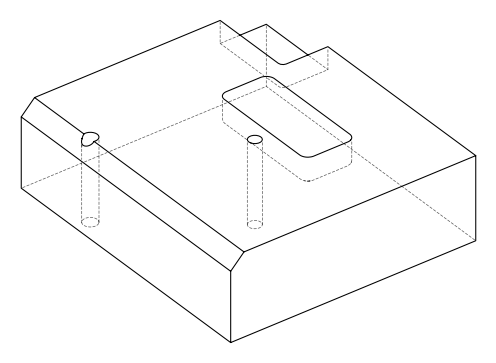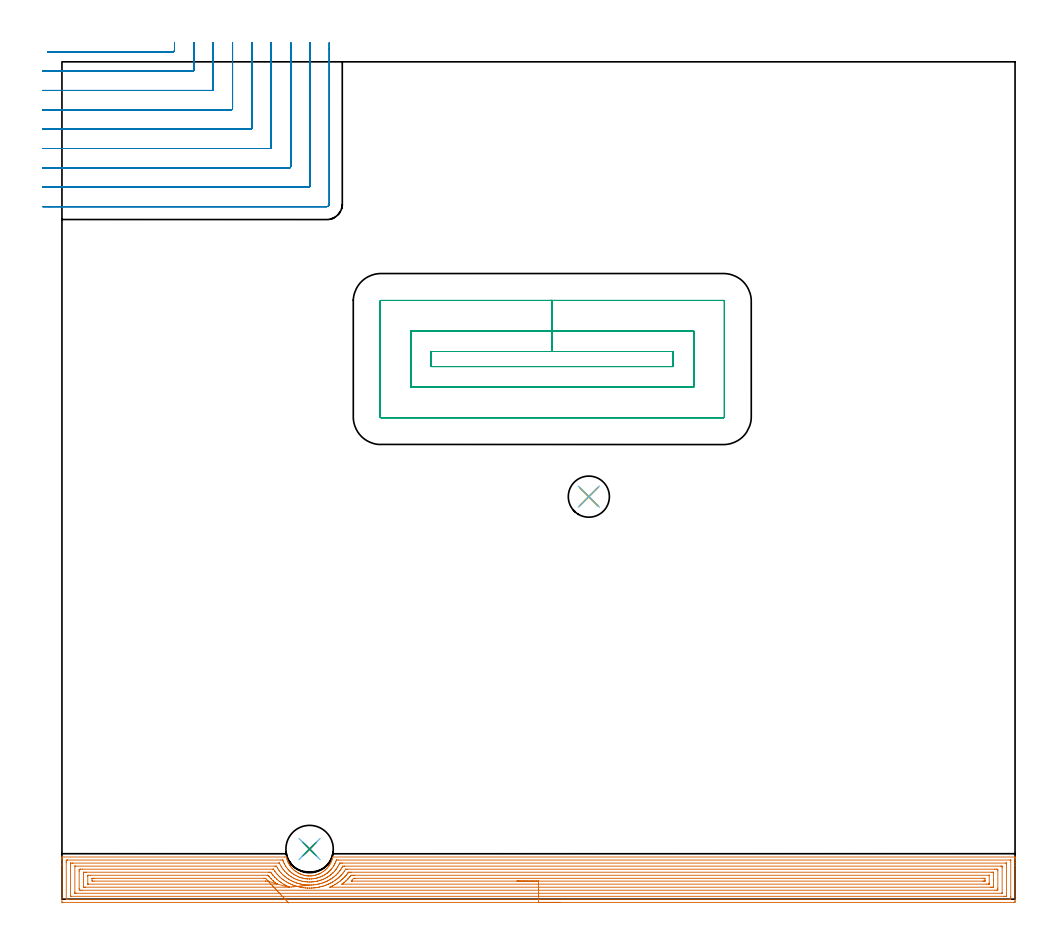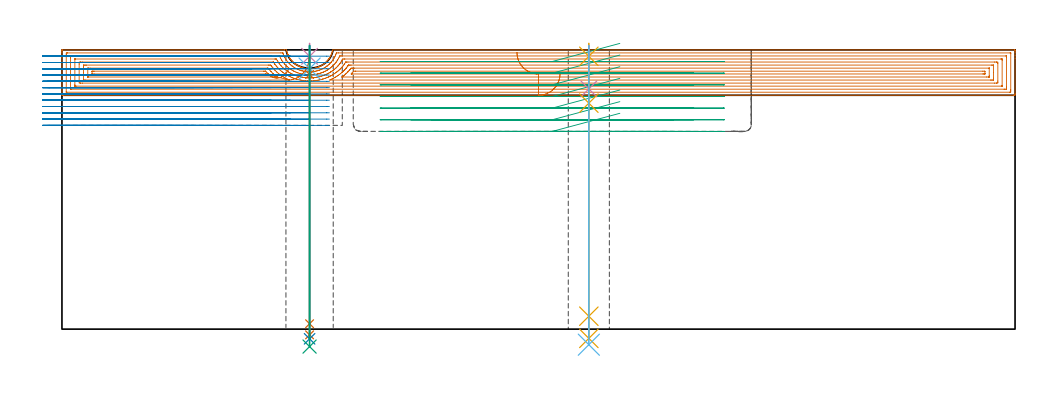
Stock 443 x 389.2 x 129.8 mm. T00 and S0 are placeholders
(PLAN: 12 operations, 10 tool changes, 79.3 min)
(1 AREA_MILL | FG_CHAMFER_SURFACE | UGT0205_001 | 28.45 min | 98598 mm3)
(2 MILL_CORNER_NOTCH_RECTANGULAR | CORNER_NOTCH_RECTANGULAR | NXT0201_011 | Follow Part, ap 3, ae 75% | 32.67 min | 334888 mm3)
(3 MILL_RECTANGULAR_POCKET | POCKET_RECTANGULAR_STRAIGHT | NXT0201_007 | Follow Part, ap 6.25, ae 75% | 15.04 min | 550854 mm3)
(4 SPOT_DRILL | STEP1HOLE | NXT0321_9005460120000 | 0.05 min | 194 mm3)
(5 SPOT_DRILL_1 | STEP1HOLE_1 | NXT0321_9005460120000 | 0.05 min | 120 mm3)
(6 DRILL_BLIND_HOLE_INTO_CENTER | STEP1HOLE | NXT0301_029 | 0.04 min | 179 mm3)
(7 GUN_DRILL_THROUGH_HOLE | STEP1HOLE | UGT0307_001 | 0.58 min | 2351 mm3)
(8 SPADE_DRILL_TO_ENLARGE_THROUGH_HOLE | STEP1HOLE | UGT0306_004 | 0.55 min | 15779 mm3)
(9 DRILL_TO_ENLARGE_THROUGH_HOLE | STEP1HOLE | UGT0301_053 | 0.56 min | 30337 mm3)
(10 DRILL_BLIND_HOLE_INTO_CENTER_1 | STEP1HOLE_1 | NXT0301_092 | 0.08 min | 1678 mm3)
(11 GUN_DRILL_THROUGH_HOLE_1 | STEP1HOLE_1 | UGT0307_009 | 0.65 min | 12760 mm3)
(12 DRILL_TO_ENLARGE_THROUGH_HOLE_1 | STEP1HOLE_1 | UGT0301_258 | 0.56 min | 22503 mm3)
(TOOL UGT0205_001 | Chamfer Mill 20 x 3 x 45 deg. | D20 FL50 Z2)
(TOOL NXT0201_011 | ENDMILL 12mm [2P460-1200-NA 1630] | D12 FL38 Z6)
(TOOL NXT0201_007 | ENDMILL 25mm [R216.25-25050GCK54P 1620] | D25 R3 FL54 Z5)
(TOOL NXT0321_9005460120000 | NC Spot Drill, 142deg, 12mm, Carbide, Uncoated | D12 PA142 FL30 Z2)
(TOOL NXT0301_029 | Carbide Drill 5.8mm [860.1-0580-017A1-MM 2214] | D5.8 PA140 FL28 Z2)
(TOOL UGT0307_001 | Gun Drill 5 mm | D5 PA130 FL24 Z1)
(TOOL UGT0306_004 | Spade Drill 13.5mm | D13.5 PA132 FL10 Z2)
(TOOL UGT0301_053 | Twist Drill 22 mm | D22 PA118 FL150 Z2)
(TOOL NXT0301_092 | Carbide Drill 12.1mm [860.1-1210-061A1-MM 2214] | D12.1 PA140 FL77 Z2)
(TOOL UGT0307_009 | Gun Drill 12 mm | D12 PA130 FL24 Z1)
(TOOL UGT0301_258 | Twist Drill 19.1 mm | D19.1 PA118 FL140 Z2)
(OP 1 AREA_MILL)
G17 G21 G94 G90
T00 M6
G54
G17 G0 G90 X231.5 Y-1.5 S1061 M3
G43 Z139.8 H0
Z118.7
G94 G1 X231.462 Z117.828 F250.
X231.348 Z116.963
X231.159 Z116.112
X230.897 Z115.28
X230.563 Z114.474
X230.16 Z113.7
X229.692 Z112.964
X229.16 Z112.272
X228.571 Z111.629
X227.928 Z111.04
X227.236 Z110.508
X226.5 Z110.04
X225.726 Z109.637
X224.92 Z109.303
X224.088 Z109.041
X223.236 Z108.852
X222.372 Z108.738
X221.5 Z108.7
X0.63
X0.169 Y-1.496 Z108.702
X0.01 Y-1.492 Z108.706
X0. Y-1.329 Z108.868
Y15.91 Z126.105
Y18.29 Z128.485
Y19.01 Z129.209
Y19.248 Z129.447
X0.001 Y19.604 Z129.794
X0.183 Y19.6 Z129.8
X103.464
X104.323 Y19.593 Z129.793
X104.358 Y19.444 Z129.644
X104.409 Y19.23 Z129.427
X104.586 Y18.592 Z128.791
X104.731 Y18.144 Z128.343
X104.899 Y17.699 Z127.898
X104.955 Y17.569 Z127.767
X105.024 Y17.41 Z127.606
X105.055 Y17.336 Z127.533
X105.092 Y17.25 Z127.448
X105.301 Y16.805 Z127.004
X105.454 Y16.53 Z126.727
X105.551 Y16.356 Z126.554
X105.71 Y16.09 Z126.286
X105.815 Y15.912 Z126.111
X106.001 Y15.627 Z125.823
X106.127 Y15.445 Z125.645
X106.147 Y15.416 Z125.616
X106.196 Y15.345 Z125.544
X106.301 Y15.21 Z125.406
X106.447 Y15.018 Z125.217
X106.762 Y14.637 Z124.836
X106.974 Y14.396 Z124.596
X107.09 Y14.264 Z124.464
X107.225 Y14.125 Z124.324
X107.599 Y13.765 Z123.964
X107.984 Y13.416 Z123.616
X108.224 Y13.217 Z123.417
X108.497 Y13.01 Z123.208
X108.538 Y12.978 Z123.176
X108.74 Y12.834 Z123.032
X108.878 Y12.736 Z122.934
X109.5 Y12.338 Z122.536
X109.724 Y12.209 Z122.407
X109.772 Y12.182 Z122.379
X110.216 Y11.953 Z122.149
X110.665 Y11.744 Z121.94
X110.915 Y11.642 Z121.839
X111.065 Y11.582 Z121.776
X111.156 Y11.543 Z121.741
X111.397 Y11.444 Z121.643
X111.559 Y11.391 Z121.59
X112.453 Y11.135 Z121.332
X112.899 Y11.03 Z121.228
X113.24 Y10.967 Z121.166
X113.347 Y10.947 Z121.146
X113.44 Y10.934 Z121.133
X113.793 Y10.885 Z121.082
X114.195 Y10.848 Z121.038
X114.241 Y10.843 Z121.034
X114.579 Y10.82 Z121.017
X114.688 Y10.813 Z121.012
X115.135 Y10.803 Z120.999
X115.582 Y10.816 Z121.014
X115.983 Y10.845 Z121.035
X116.029 Y10.847 Z121.038
X116.476 Y10.892 Z121.091
X116.922 Y10.957 Z121.156
X117.37 Y11.043 Z121.242
X117.772 Y11.137 Z121.334
X117.816 Y11.147 Z121.344
X118.264 Y11.272 Z121.47
X118.71 Y11.411 Z121.611
X118.804 Y11.444 Z121.643
X119.058 Y11.543 Z121.741
X119.113 Y11.565 Z121.762
X119.192 Y11.595 Z121.794
X119.206 Y11.601 Z121.799
X119.56 Y11.752 Z121.948
X119.604 Y11.77 Z121.967
X120.053 Y11.985 Z122.184
X120.498 Y12.22 Z122.417
X120.701 Y12.338 Z122.536
X121.391 Y12.789 Z122.987
X121.99 Y13.231 Z123.43
X122.285 Y13.475 Z123.675
X122.635 Y13.795 Z123.994
X122.974 Y14.125 Z124.324
X123.057 Y14.212 Z124.412
X123.179 Y14.341 Z124.541
X123.747 Y15.018 Z125.217
X123.893 Y15.21 Z125.405
X124.031 Y15.389 Z125.589
X124.073 Y15.444 Z125.643
X124.124 Y15.522 Z125.721
X124.209 Y15.65 Z125.847
X124.382 Y15.911 Z126.111
X124.649 Y16.356 Z126.554
X124.745 Y16.53 Z126.727
X124.897 Y16.805 Z127.004
X124.925 Y16.86 Z127.06
X124.967 Y16.942 Z127.141
X125.298 Y17.698 Z127.898
X125.372 Y17.893 Z128.092
X125.469 Y18.143 Z128.343
X125.617 Y18.592 Z128.792
X125.748 Y19.064 Z129.263
X125.773 Y19.17 Z129.366
X125.82 Y19.359 Z129.559
X125.878 Y19.601 Z129.8
X442.817 Y19.6
X442.999 Y19.604 Z129.794
X443. Y19.248 Z129.447
Y19.01 Z129.209
Y18.29 Z128.485
Y17.05 Z127.246
Y15.65 Z125.845
Y-0.81 Z109.388
X442.997 Y-1.069 Z109.128
X442.99 Y-1.492 Z108.706
X442.804 Y-1.496 Z108.702
X442.37 Y-1.5 Z108.7
X221.5
Y-0.086 Z110.114
X2.312 Y-0.085 Z110.115
X2.047 Y-0.08 Z110.12
X2.019 Y-0.079 Z110.121
X2.01 Y-0.066 Z110.134
X2.004 Y-0.03 Z110.17
X2.002 Y0.004 Z110.204
X2. Y0.222 Z110.422
Y16.941 Z127.141
X2.004 Y17.41 Z127.61
X2.009 Y17.812 Z128.012
X2.034 Y18.179 Z128.379
X2.419 Y18.184 Z128.384
X2.525 Y18.185 Z128.385
X101.781 Y18.186 Z128.386
X102.57 Y18.185 Z128.385
X102.622 Y18.183 Z128.383
X102.649 Y18.18 Z128.38
X102.658 Y18.178 Z128.378
X102.671 Y18.148 Z128.348
X102.846 Y17.675 Z127.875
X102.948 Y17.41 Z127.61
X103.205 Y16.785 Z126.985
X103.327 Y16.53 Z126.73
X103.464 Y16.251 Z126.451
X103.811 Y15.65 Z125.85
X104.017 Y15.308 Z125.508
X104.358 Y14.783 Z124.983
X104.387 Y14.742 Z124.942
X105.075 Y13.89 Z124.09
X105.253 Y13.683 Z123.883
X105.582 Y13.33 Z123.53
X105.912 Y13.01 Z123.21
X106.147 Y12.789 Z122.989
X106.502 Y12.476 Z122.676
X106.929 Y12.13 Z122.33
X107.041 Y12.043 Z122.243
X107.383 Y11.793 Z121.993
X107.935 Y11.432 Z121.632
X108.006 Y11.388 Z121.588
X108.236 Y11.25 Z121.45
X108.83 Y10.924 Z121.124
X109.492 Y10.598 Z120.798
X109.724 Y10.499 Z120.699
X110.035 Y10.37 Z120.57
X110.618 Y10.148 Z120.348
X110.95 Y10.043 Z120.243
X111.512 Y9.882 Z120.082
X111.687 Y9.835 Z120.035
X112.309 Y9.682 Z119.882
X112.406 Y9.661 Z119.861
X112.486 Y9.646 Z119.846
X112.856 Y9.583 Z119.783
X113.289 Y9.513 Z119.713
X113.301 Y9.511 Z119.711
X113.457 Y9.49 Z119.69
X114.195 Y9.426 Z119.626
X114.265 Y9.421 Z119.621
X115.089 Y9.394 Z119.594
X115.187
X115.983 Y9.423 Z119.623
X116.047 Y9.427 Z119.627
X116.746 Y9.49 Z119.69
X116.886 Y9.507 Z119.707
X117.322 Y9.579 Z119.779
X117.694 Y9.643 Z119.843
X117.772 Y9.658 Z119.858
X118.36 Y9.791 Z119.991
X118.666 Y9.87 Z120.07
X119.061 Y9.981 Z120.181
X119.56 Y10.139 Z120.339
X119.734 Y10.199 Z120.399
X120.186 Y10.37 Z120.57
X120.408 Y10.462 Z120.662
X120.454 Y10.482 Z120.682
X120.983 Y10.73 Z120.93
X121.348 Y10.912 Z121.112
X121.572 Y11.03 Z121.23
X121.967 Y11.25 Z121.45
X122.137 Y11.354 Z121.554
X122.243 Y11.421 Z121.621
X122.671 Y11.708 Z121.908
X123.137 Y12.034 Z122.234
X123.193 Y12.075 Z122.275
X123.264 Y12.13 Z122.33
X123.687 Y12.469 Z122.669
X124.031 Y12.765 Z122.965
X124.16 Y12.883 Z123.083
X124.294 Y13.01 Z123.21
X124.609 Y13.321 Z123.521
X124.925 Y13.657 Z123.857
X125.034 Y13.782 Z123.982
X125.124 Y13.89 Z124.09
X125.434 Y14.269 Z124.469
X125.83 Y14.77 Z124.97
X126.175 Y15.3 Z125.5
X126.391 Y15.65 Z125.85
X126.51 Y15.85 Z126.05
X126.714 Y16.209 Z126.409
X126.823 Y16.422 Z126.622
X126.873 Y16.53 Z126.73
X127.095 Y17.035 Z127.235
X127.252 Y17.41 Z127.61
X127.353 Y17.661 Z127.861
X127.543 Y18.174 Z128.374
X127.561 Y18.179 Z128.379
X127.608 Y18.182 Z128.382
X127.715 Y18.184 Z128.384
X128.502 Y18.186 Z128.386
X440.688 Y18.185 Z128.385
X440.953 Y18.18 Z128.38
X440.981 Y18.179 Z128.379
X440.99 Y18.166 Z128.366
X440.995 Y18.13 Z128.33
X440.998 Y18.096 Z128.296
X441. Y17.878 Z128.078
Y1.159 Z111.359
X440.996 Y0.69 Z110.89
X440.991 Y0.288 Z110.488
X440.966 Y-0.079 Z110.121
X440.581 Y-0.084 Z110.116
X440.475 Y-0.085 Z110.115
X221.5 Y-0.086 Z110.114
Y1.328 Z111.528
X4.207 Y1.329 Z111.529
X4.125 Y1.33 Z111.53
X4.06 Y1.332 Z111.532
X4.02 Y1.335 Z111.535
X4.01 Y1.343 Z111.543
X4.008 Y1.367 Z111.567
X4.002 Y1.57 Z111.77
X4. Y1.774 Z111.974
Y15.853 Z126.053
X4.002 Y16.53 Z126.73
X4.005 Y16.729 Z126.929
X4.009 Y16.758 Z126.958
X4.026 Y16.765 Z126.965
X4.084 Y16.767 Z126.967
X4.207 Y16.769 Z126.969
X4.856 Y16.771 Z126.971
X5.101
X100.782
X101.027 Y16.77 Z126.97
X101.097 Y16.767 Z126.967
X101.112 Y16.764 Z126.964
X101.119 Y16.758 Z126.958
X101.132 Y16.737 Z126.937
X101.61 Y15.715 Z125.915
X101.646 Y15.65 Z125.85
X101.676 Y15.597 Z125.797
X101.984 Y15.073 Z125.273
X102.167 Y14.77 Z124.97
X102.57 Y14.163 Z124.363
X102.781 Y13.89 Z124.09
X103.464 Y13.031 Z123.231
X103.483 Y13.01 Z123.21
X103.617 Y12.86 Z123.06
X104.337 Y12.13 Z122.33
X104.358 Y12.109 Z122.309
X104.676 Y11.818 Z122.018
X105.253 Y11.334 Z121.534
X105.36 Y11.25 Z121.45
X105.81 Y10.917 Z121.117
X106.147 Y10.684 Z120.884
X106.627 Y10.37 Z120.57
X107.041 Y10.116 Z120.316
X107.637 Y9.783 Z119.983
X107.935 Y9.637 Z119.837
X108.247 Y9.49 Z119.69
X108.83 Y9.234 Z119.434
X109.275 Y9.052 Z119.252
X109.724 Y8.883 Z119.083
X110.61 Y8.61 Z118.81
X110.621 Y8.607 Z118.807
X111.512 Y8.383 Z118.583
X111.813 Y8.314 Z118.514
X112.406 Y8.205 Z118.405
X112.89 Y8.134 Z118.334
X113.301 Y8.085 Z118.285
X113.889 Y8.031 Z118.231
X114.195 Y8.012 Z118.212
X114.828 Y7.987 Z118.187
X115.089 Y7.98 Z118.18
X115.71 Y7.999 Z118.199
X115.983 Y8.011 Z118.211
X116.55 Y8.052 Z118.252
X116.877 Y8.083 Z118.283
X117.356 Y8.139 Z118.339
X117.772 Y8.2 Z118.4
X118.123 Y8.264 Z118.464
X118.666 Y8.377 Z118.577
X118.859 Y8.42 Z118.62
X119.56 Y8.593 Z118.793
X119.574 Y8.596 Z118.796
X119.622 Y8.61 Z118.81
X120.253 Y8.808 Z119.008
X120.454 Y8.874 Z119.074
X120.909 Y9.042 Z119.242
X121.348 Y9.218 Z119.418
X121.541 Y9.3 Z119.5
X121.968 Y9.49 Z119.69
X122.153 Y9.578 Z119.778
X122.243 Y9.622 Z119.822
X122.739 Y9.881 Z120.081
X123.137 Y10.101 Z120.301
X123.308 Y10.202 Z120.402
X123.579 Y10.37 Z120.57
X123.851 Y10.547 Z120.747
X124.031 Y10.669 Z120.869
X124.373 Y10.913 Z121.113
X124.837 Y11.25 Z121.45
X124.887 Y11.288 Z121.488
X124.925 Y11.319 Z121.519
X125.37 Y11.692 Z121.892
X125.82 Y12.086 Z122.286
X125.843 Y12.107 Z122.307
X125.866 Y12.13 Z122.33
X126.286 Y12.551 Z122.751
X126.714 Y13.01 Z123.21
X127.112 Y13.498 Z123.698
X127.427 Y13.89 Z124.09
X127.506 Y13.99 Z124.19
X127.608 Y14.126 Z124.326
X127.867 Y14.515 Z124.715
X128.03 Y14.77 Z124.97
X128.208 Y15.059 Z125.259
X128.502 Y15.557 Z125.757
X128.535 Y15.617 Z125.817
X128.551 Y15.65 Z125.85
X128.825 Y16.212 Z126.412
X129.082 Y16.76 Z126.96
X129.157 Y16.765 Z126.965
X129.396 Y16.768 Z126.968
X130.045 Y16.771 Z126.971
X130.291
X438.793
X438.875 Y16.77 Z126.97
X438.94 Y16.768 Z126.968
X438.98 Y16.765 Z126.965
X438.99 Y16.757 Z126.957
X438.992 Y16.733 Z126.933
X438.998 Y16.53 Z126.73
X439. Y16.326 Z126.526
Y2.247 Z112.447
X438.998 Y1.57 Z111.77
X438.995 Y1.371 Z111.571
X438.991 Y1.342 Z111.542
X438.974 Y1.335 Z111.535
X438.916 Y1.333 Z111.533
X438.793 Y1.331 Z111.531
X438.145 Y1.329 Z111.529
X437.899 Y1.328 Z111.528
X221.5
Y2.743 Z112.943
X6.592
X6.146 Y2.745 Z112.945
X6.056 Y2.747 Z112.947
X6.02 Y2.749 Z112.949
X6.01 Y2.785 Z112.985
X6.007 Y2.893 Z113.093
X6. Y3.326 Z113.526
X6.001 Y15.207 Z125.407
X6.003 Y15.317 Z125.517
X6.007 Y15.343 Z125.543
X6.01 Y15.35 Z125.55
X6.022 Y15.352 Z125.552
X6.094 Y15.355 Z125.555
X6.293 Y15.357 Z125.557
X98.993
X99.292 Y15.356 Z125.556
X99.588 Y15.352 Z125.552
X99.657 Y15.35 Z125.55
X100.125 Y14.536 Z124.736
X100.537 Y13.89 Z124.09
X100.633 Y13.744 Z123.944
X100.782 Y13.527 Z123.727
X101.188 Y13.01 Z123.21
X101.676 Y12.404 Z122.604
X101.915 Y12.13 Z122.33
X102.57 Y11.455 Z121.655
X102.781 Y11.25 Z121.45
X103.137 Y10.925 Z121.125
X103.464 Y10.644 Z120.844
X103.796 Y10.37 Z120.57
X104.358 Y9.943 Z120.143
X105.022 Y9.49 Z119.69
X105.253 Y9.339 Z119.539
X105.674 Y9.076 Z119.276
X106.147 Y8.815 Z119.015
X106.53 Y8.61 Z118.81
X107.041 Y8.362 Z118.562
X107.517 Y8.141 Z118.341
X107.935 Y7.967 Z118.167
X108.524 Y7.73 Z117.93
X108.83 Y7.618 Z117.818
X109.004 Y7.559 Z117.759
X109.724 Y7.347 Z117.547
X110.267 Y7.196 Z117.396
X110.618 Y7.107 Z117.307
X110.987 Y7.017 Z117.217
X111.447 Y6.915 Z117.115
X111.512 Y6.902 Z117.102
X111.792 Y6.85 Z117.05
X112.406 Y6.757 Z116.957
X112.517 Y6.741 Z116.941
X113.301 Y6.658 Z116.858
X113.515 Y6.639 Z116.839
X114.195 Y6.595 Z116.795
X114.466 Y6.584 Z116.784
X115.089 Y6.566 Z116.766
X115.371 Y6.572 Z116.772
X115.983 Y6.594 Z116.794
X116.23 Y6.607 Z116.807
X116.877 Y6.655 Z116.855
X117.059 Y6.672 Z116.872
X117.772 Y6.753 Z116.953
X117.859 Y6.764 Z116.964
X118.413 Y6.85 Z117.05
X118.626 Y6.889 Z117.089
X118.666 Y6.897 Z117.097
X119.359 Y7.048 Z117.248
X119.56 Y7.095 Z117.295
X120.072 Y7.227 Z117.427
X120.454 Y7.331 Z117.531
X120.765 Y7.424 Z117.624
X121.348 Y7.607 Z117.807
X121.442 Y7.638 Z117.838
X121.693 Y7.73 Z117.93
X122.086 Y7.885 Z118.085
X122.243 Y7.949 Z118.149
X122.709 Y8.151 Z118.351
X123.137 Y8.345 Z118.545
X123.318 Y8.431 Z118.631
X123.68 Y8.61 Z118.81
X123.909 Y8.73 Z118.93
X124.031 Y8.796 Z118.996
X124.477 Y9.051 Z119.251
X124.925 Y9.324 Z119.524
X125.027 Y9.389 Z119.589
X125.18 Y9.49 Z119.69
X125.557 Y9.749 Z119.949
X125.82 Y9.933 Z120.133
X126.073 Y10.121 Z120.321
X126.402 Y10.37 Z120.57
X126.574 Y10.507 Z120.707
X126.714 Y10.622 Z120.822
X127.052 Y10.917 Z121.117
X127.428 Y11.25 Z121.45
X127.521 Y11.336 Z121.536
X127.608 Y11.42 Z121.62
X127.963 Y11.781 Z121.981
X128.287 Y12.13 Z122.33
X128.388 Y12.242 Z122.442
X128.502 Y12.372 Z122.572
X128.792 Y12.725 Z122.925
X129.023 Y13.01 Z123.21
X129.185 Y13.217 Z123.417
X129.396 Y13.495 Z123.695
X129.558 Y13.731 Z123.931
X129.662 Y13.89 Z124.09
X129.903 Y14.271 Z124.471
X130.207 Y14.77 Z124.97
X130.238 Y14.821 Z125.021
X130.53 Y15.339 Z125.539
X130.594 Y15.351 Z125.551
X131.185 Y15.355 Z125.555
X131.483 Y15.357 Z125.557
X436.408
X436.854 Y15.355 Z125.555
X436.944 Y15.353 Z125.553
X436.979 Y15.351 Z125.551
X436.99 Y15.315 Z125.515
X436.993 Y15.207 Z125.407
X437. Y14.774 Z124.974
X436.999 Y2.893 Z113.093
X436.997 Y2.783 Z112.983
X436.993 Y2.757 Z112.957
X436.99 Y2.75 Z112.95
X436.978 Y2.748 Z112.948
X436.907 Y2.745 Z112.945
X436.707 Y2.743 Z112.943
X221.5
Y4.157 Z114.357
X9.572
X8.73 Y4.159 Z114.359
X8.678 Y4.162 Z114.362
X8.01 Y4.21 Z114.41
X8.001 Y4.876 Z115.076
Y13.01 Z123.21
X8.004 Y13.673 Z123.873
X8.01 Y13.89 Z124.09
X8.628 Y13.938 Z124.138
X8.678 Y13.94 Z124.14
X9.518 Y13.943 Z124.143
X98.099
X98.153 Y13.941 Z124.141
X98.26 Y13.936 Z124.136
X98.305 Y13.931 Z124.131
X98.317 Y13.919 Z124.119
X98.338 Y13.89 Z124.09
X98.745 Y13.254 Z123.454
X98.91 Y13.01 Z123.21
X98.993 Y12.891 Z123.091
X99.594 Y12.13 Z122.33
X99.887 Y11.768 Z121.968
X100.344 Y11.25 Z121.45
X100.782 Y10.799 Z120.999
X101.215 Y10.37 Z120.57
X101.676 Y9.956 Z120.156
X102.23 Y9.49 Z119.69
X102.57 Y9.224 Z119.424
X102.925 Y8.957 Z119.157
X103.421 Y8.61 Z118.81
X103.464 Y8.581 Z118.781
X103.56 Y8.516 Z118.716
X104.358 Y8.017 Z118.217
X104.863 Y7.73 Z117.93
X105.253 Y7.52 Z117.72
X105.696 Y7.294 Z117.494
X106.147 Y7.087 Z117.287
X106.674 Y6.85 Z117.05
X107.041 Y6.697 Z116.897
X107.305 Y6.59 Z116.79
X107.935 Y6.353 Z116.553
X108.679 Y6.118 Z116.318
X108.83 Y6.074 Z116.274
X109.193 Y5.97 Z116.17
X109.724 Y5.829 Z116.029
X109.917 Y5.78 Z115.98
X110.618 Y5.619 Z115.819
X111.066 Y5.529 Z115.729
X111.512 Y5.452 Z115.652
X112.136 Y5.356 Z115.556
X112.406 Y5.324 Z115.524
X113.144 Y5.244 Z115.444
X113.301 Y5.232 Z115.432
X114.106 Y5.178 Z115.378
X114.195 Y5.174 Z115.374
X115.03 Y5.148 Z115.348
X115.089
X115.902 Y5.17 Z115.37
X115.983 Y5.174 Z115.374
X116.745 Y5.22 Z115.42
X116.877 Y5.231 Z115.431
X117.561 Y5.297 Z115.497
X117.772 Y5.321 Z115.521
X118.353 Y5.398 Z115.598
X118.666 Y5.448 Z115.648
X119.118 Y5.525 Z115.725
X119.56 Y5.614 Z115.814
X119.857 Y5.678 Z115.878
X120.454 Y5.817 Z116.017
X120.579 Y5.847 Z116.047
X121.047 Y5.97 Z116.17
X121.281 Y6.037 Z116.237
X121.348 Y6.057 Z116.257
X121.957 Y6.251 Z116.451
X122.243 Y6.344 Z116.544
X122.617 Y6.482 Z116.682
X123.137 Y6.68 Z116.88
X123.26 Y6.729 Z116.929
X123.547 Y6.85 Z117.05
X123.881 Y6.998 Z117.198
X124.031 Y7.067 Z117.267
X124.484 Y7.284 Z117.484
X124.925 Y7.504 Z117.704
X125.076 Y7.582 Z117.782
X125.351 Y7.73 Z117.93
X125.648 Y7.899 Z118.099
X125.82 Y8. Z118.2
X126.198 Y8.238 Z118.438
X126.714 Y8.568 Z118.768
X126.739 Y8.585 Z118.785
X126.776 Y8.61 Z118.81
X127.257 Y8.955 Z119.155
X127.608 Y9.209 Z119.409
X127.769 Y9.332 Z119.532
X127.971 Y9.49 Z119.69
X128.26 Y9.728 Z119.928
X128.502 Y9.931 Z120.131
X128.737 Y10.139 Z120.339
X128.991 Y10.37 Z120.57
X129.198 Y10.565 Z120.765
X129.396 Y10.759 Z120.959
X129.64 Y11.01 Z121.21
X129.863 Y11.25 Z121.45
X130.064 Y11.473 Z121.673
X130.291 Y11.732 Z121.932
X130.472 Y11.951 Z122.151
X130.617 Y12.13 Z122.33
X130.865 Y12.445 Z122.645
X131.185 Y12.858 Z123.058
X131.247 Y12.948 Z123.148
X131.289 Y13.01 Z123.21
X131.891 Y13.931 Z124.131
X131.971 Y13.938 Z124.138
X132.026 Y13.942 Z124.142
X132.079
X132.919 Y13.943 Z124.143
X433.428
X434.27 Y13.94 Z124.14
X434.322 Y13.938 Z124.138
X434.99 Y13.89 Z124.09
X434.999 Y13.224 Z123.424
Y5.09 Z115.29
X434.996 Y4.427 Z114.627
X434.99 Y4.21 Z114.41
X434.372 Y4.161 Z114.361
X434.322 Y4.16 Z114.36
X433.482 Y4.157 Z114.357
X221.5
Y5.571 Z115.771
X124.436 Y5.572 Z115.772
X125.05 Y5.847 Z116.047
X125.315 Y5.97 Z116.17
X125.653 Y6.134 Z116.334
X125.82 Y6.217 Z116.417
X126.241 Y6.436 Z116.636
X126.714 Y6.689 Z116.889
X126.818 Y6.747 Z116.947
X126.995 Y6.85 Z117.05
X127.373 Y7.082 Z117.282
X127.608 Y7.23 Z117.43
X127.913 Y7.43 Z117.63
X128.362 Y7.73 Z117.93
X128.444 Y7.787 Z117.987
X128.502 Y7.828 Z118.028
X128.956 Y8.164 Z118.364
X129.396 Y8.492 Z118.692
X129.463 Y8.545 Z118.745
X129.543 Y8.61 Z118.81
X129.945 Y8.95 Z119.15
X130.291 Y9.246 Z119.446
X130.421 Y9.362 Z119.562
X130.559 Y9.49 Z119.69
X130.875 Y9.795 Z119.995
X131.185 Y10.097 Z120.297
X131.32 Y10.237 Z120.437
X131.443 Y10.37 Z120.57
X131.74 Y10.704 Z120.904
X132.079 Y11.091 Z121.291
X132.152 Y11.178 Z121.378
X132.21 Y11.25 Z121.45
X132.544 Y11.672 Z121.872
X132.903 Y12.13 Z122.33
X132.933 Y12.169 Z122.369
X132.973 Y12.223 Z122.423
X133.123 Y12.435 Z122.635
X133.174 Y12.502 Z122.702
X133.193 Y12.522 Z122.722
X133.218 Y12.523 Z122.723
X133.464 Y12.527 Z122.727
X133.867 Y12.529 Z122.729
X134.356
X432.129 Y12.528 Z122.728
X432.534 Y12.527 Z122.727
X432.938 Y12.523 Z122.723
X432.984 Y12.522 Z122.722
X432.99 Y12.486 Z122.686
X432.995 Y12.405 Z122.605
X432.998 Y12.283 Z122.483
X433. Y9.031 Z119.231
Y6.391 Z116.591
X432.999 Y5.97 Z116.17
X432.996 Y5.741 Z115.941
X432.991 Y5.626 Z115.826
X432.987 Y5.578 Z115.778
X432.934 Y5.576 Z115.776
X432.534 Y5.573 Z115.773
X432.045 Y5.571 Z115.771
X431.639
X221.5
Y6.985 Z117.185
X130.553 Y6.986 Z117.186
X130.291
X130.151 Y6.988 Z117.188
X130.148 Y6.99 Z117.19
X130.147 Y6.991 Z117.191
X130.651 Y7.376 Z117.576
X131.111 Y7.73 Z117.93
X131.152 Y7.763 Z117.963
X131.185 Y7.79 Z117.99
X131.629 Y8.173 Z118.373
X132.079 Y8.564 Z118.764
X132.104 Y8.586 Z118.786
X132.129 Y8.61 Z118.81
X132.553 Y9.023 Z119.223
X132.973 Y9.436 Z119.636
X133. Y9.464 Z119.664
X133.024 Y9.49 Z119.69
X133.417 Y9.934 Z120.134
X133.8 Y10.37 Z120.57
X133.831 Y10.406 Z120.606
X133.867 Y10.45 Z120.65
X134.23 Y10.893 Z121.093
X134.396 Y11.095 Z121.295
X134.762 Y11.109 Z121.309
X134.902 Y11.112 Z121.312
X135.656 Y11.114 Z121.314
X135.793 Y11.115 Z121.315
X430.883 Y11.114 Z121.314
X430.949 Y11.113 Z121.313
X430.982 Y11.111 Z121.311
X430.99 Y11.108 Z121.308
X430.994 Y11.101 Z121.301
X430.998 Y11.073 Z121.273
X431. Y11. Z121.2
Y7.48 Z117.68
X430.997 Y7.229 Z117.429
X430.993 Y7.062 Z117.262
X430.99 Y7.003 Z117.203
X430.977 Y6.992 Z117.192
X430.934 Y6.99 Z117.19
X430.745 Y6.987 Z117.187
X430.607 Y6.986 Z117.186
X429.851 Y6.985 Z117.185
X221.5
Y8.399 Z118.599
X134.975 Y8.4 Z118.6
X134.762 Y8.401 Z118.601
X134.548 Y8.404 Z118.604
X134.423 Y8.406 Z118.606
X134.526 Y8.527 Z118.727
X134.6 Y8.61 Z118.81
X134.762 Y8.787 Z118.987
X135.513 Y9.631 Z119.831
X135.561 Y9.682 Z119.882
X135.656 Y9.693 Z119.893
X136.338 Y9.699 Z119.899
X136.55 Y9.7 Z119.9
X428.063
X428.747 Y9.696 Z119.896
X428.957 Y9.693 Z119.893
X428.992 Y9.49 Z119.69
X428.997 Y9.45 Z119.65
X429. Y8.61 Z118.81
Y8.568 Z118.768
X428.998 Y8.525 Z118.725
X428.992 Y8.44 Z118.64
X428.987 Y8.405 Z118.605
X428.982 Y8.403 Z118.603
X428.957 Y8.402 Z118.602
X428.276 Y8.4 Z118.6
X428.063 Y8.399 Z118.599
X221.5
X220.628 Z118.638
X219.764 Z118.751
X218.912 Z118.94
X218.08 Z119.203
X217.274 Z119.536
X216.5 Z119.939
X215.764 Z120.408
X215.072 Z120.939
X214.429 Z121.528
X213.84 Z122.172
X213.308 Z122.864
X212.84 Z123.599
X212.437 Z124.373
X212.103 Z125.179
X211.841 Z126.011
X211.652 Z126.863
X211.538 Z127.728
X211.5 Z128.599
G0 Z139.8
X114.703 Y6.451
Z126.698
G1 X114.749 Y6.455 Z125.827
X114.72 Y6.452 Z124.955
X114.615 Y6.442 Z124.089
X114.435 Y6.424 Z123.235
X114.182 Y6.4 Z122.401
X113.858 Y6.368 Z121.591
X113.464 Y6.329 Z120.814
X113.005 Y6.285 Z120.074
X112.483 Y6.234 Z119.376
X111.903 Y6.177 Z118.727
X111.268 Y6.115 Z118.132
X110.585 Y6.048 Z117.594
X109.857 Y5.977 Z117.118
X109.091 Y5.902 Z116.708
X108.292 Y5.824 Z116.366
X107.466 Y5.743 Z116.096
X106.62 Y5.661 Z115.899
X105.761 Y5.577 Z115.777
X105.742 Y5.575 Z115.775
X105.695 Y5.572 Z115.772
X105.658 Y5.571 Z115.771
X105.429
X10.872
X10.466 Y5.573 Z115.773
X10.061 Y5.577 Z115.777
X10.016 Y5.578 Z115.778
X10.01 Y5.614 Z115.814
X10.005 Y5.695 Z115.895
X10.001 Y5.817 Z116.017
X10. Y9.069 Z119.269
Y11.709 Z121.909
X10.001 Y12.13 Z122.33
X10.004 Y12.359 Z122.559
X10.009 Y12.474 Z122.674
X10.013 Y12.522 Z122.722
X10.066 Y12.524 Z122.724
X10.466 Y12.527 Z122.727
X10.955 Y12.529 Z122.729
X11.361
X95.905
X96.311 Y12.528 Z122.728
X96.803 Y12.525 Z122.725
X96.996 Y12.522 Z122.722
X97.205 Y12.251 Z122.451
X97.299 Y12.13 Z122.33
X97.612 Y11.73 Z121.93
X97.996 Y11.25 Z121.45
X98.099 Y11.124 Z121.324
X98.773 Y10.37 Z120.57
X98.993 Y10.14 Z120.34
X99.65 Y9.49 Z119.69
X99.887 Y9.275 Z119.475
X100.658 Y8.61 Z118.81
X100.782 Y8.508 Z118.708
X101.272 Y8.127 Z118.327
X101.676 Y7.84 Z118.04
X101.837 Y7.73 Z117.93
X102.57 Y7.253 Z117.453
X103.219 Y6.85 Z117.05
X103.464 Y6.707 Z116.907
X103.801 Y6.519 Z116.719
X104.358 Y6.236 Z116.436
X104.904 Y5.97 Z116.17
X105.253 Y5.81 Z116.01
X105.632 Y5.638 Z115.838
X105.761 Y5.577 Z115.777
X100.029 Y6.993 Z117.193
X100.023 Y6.992 Z117.192
X99.887 Y6.988 Z117.188
X99.749 Y6.986 Z117.186
X12.117
X12.051 Y6.987 Z117.187
X12.018 Y6.989 Z117.189
X12.01 Y6.992 Z117.192
X12.006 Y6.999 Z117.199
X12.002 Y7.027 Z117.227
X12. Y7.101 Z117.301
Y10.62 Z120.82
X12.003 Y10.871 Z121.071
X12.007 Y11.038 Z121.238
X12.01 Y11.097 Z121.297
X12.023 Y11.108 Z121.308
X12.066 Y11.11 Z121.31
X12.255 Y11.113 Z121.313
X12.393 Y11.114 Z121.314
X13.149 Y11.115 Z121.315
X95.416 Y11.114 Z121.314
X95.555 Y11.113 Z121.313
X95.742 Y11.109 Z121.309
X95.784 Y11.108 Z121.308
X95.955 Y10.913 Z121.113
X96.154 Y10.673 Z120.873
X96.311 Y10.483 Z120.683
X96.408 Y10.37 Z120.57
X97.016 Y9.676 Z119.876
X97.19 Y9.49 Z119.69
X97.205 Y9.475 Z119.675
X98.074 Y8.61 Z118.81
X98.099 Y8.586 Z118.786
X98.368 Y8.345 Z118.545
X98.993 Y7.81 Z118.01
X99.091 Y7.73 Z117.93
X99.887 Y7.109 Z117.309
X100.005 Y7.018 Z117.218
X100.029 Y6.993 Z117.193
X95.801 Y8.418 Z118.618
X95.624 Y8.406 Z118.606
X95.416 Y8.404 Z118.604
X94.736 Y8.4 Z118.6
X94.522
X14.937
X14.253 Y8.404 Z118.604
X14.043 Y8.407 Z118.607
X14.008 Y8.61 Z118.81
X14.003 Y8.65 Z118.85
X14. Y9.49 Z119.69
Y9.532 Z119.732
X14.002 Y9.575 Z119.775
X14.008 Y9.66 Z119.86
X14.013 Y9.695 Z119.895
X14.018 Y9.696 Z119.896
X14.043 Y9.698 Z119.898
X14.724 Y9.7 Z119.9
X14.937
X93.628
X94.31 Y9.699 Z119.899
X94.522 Y9.696 Z119.896
X94.592 Y9.693 Z119.893
X94.639 Y9.686 Z119.886
X94.678 Y9.645 Z119.845
X94.82 Y9.49 Z119.69
X95.416 Y8.829 Z119.029
X95.62 Y8.61 Z118.81
X95.801 Y8.418 Z118.618
X96.299 Y7.889 Z118.136
X96.823 Y7.331 Z117.718
X97.371 Y6.748 Z117.37
X97.938 Y6.146 Z117.092
X98.518 Y5.528 Z116.887
X99.109 Y4.899 Z116.757
X99.706 Y4.265 Z116.702
X100.303 Y3.63 Z116.724
X100.897 Y2.998 Z116.822
X101.483 Y2.375 Z116.995
X102.056 Y1.765 Z117.241
X102.612 Y1.174 Z117.56
X103.147 Y0.605 Z117.948
X103.657 Y0.062 Z118.403
X104.138 Y-0.449 Z118.921
X104.586 Y-0.926 Z119.498
X104.998 Y-1.364 Z120.13
X105.371 Y-1.76 Z120.812
G0 Z139.8
M5
M2
(OP 2 MILL_CORNER_NOTCH_RECTANGULAR)
G17 G21 G94 G90
T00 M6
G54
G17 G0 G90 X-6.73 Y393.9 S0 M3
G43 Z139.8 H1
Z126.875
G94 G1 X-3.73 F250.
X51.706 F500.
G3 X52.3 Y394.494 R0.6
G1 Y395.2
Y398.2 F250.
G0 Z139.8
X-9. Y384.9
Z126.875
G1 X-6.
X60.706 F500.
G3 X61.3 Y385.494 R0.6
G1 Y395.2
Y398.2 F250.
G0 Z139.8
X-9. Y375.9
Z126.875
G1 X-6.
X69.705 F500.
G3 X70.3 Y376.495 R0.6
G1 Y395.2
Y398.2 F250.
G0 Z139.8
X-9. Y366.9
Z126.875
G1 X-6.
X78.705 F500.
G3 X79.3 Y367.495 R0.6
G1 Y395.2
Y398.2 F250.
G0 Z139.8
X-9. Y357.9
Z126.875
G1 X-6.
X87.705 F500.
G3 X88.3 Y358.495 R0.6
G1 Y395.2
Y398.2 F250.
G0 Z139.8
X-9. Y348.9
Z126.875
G1 X-6.
X96.704 F500.
G3 X97.3 Y349.496 R0.6
G1 Y395.2
Y398.2 F250.
G0 Z139.8
X-9. Y339.9
Z126.875
G1 X-6.
X105.704 F500.
G3 X106.3 Y340.496 R0.6
G1 Y395.2
Y398.2 F250.
G0 Z139.8
X-9. Y330.9
Z126.875
G1 X-6.
X114.704 F500.
G3 X115.3 Y331.496 R0.6
G1 Y395.2
Y398.2 F250.
G0 Z139.8
X-9. Y321.9
Z126.875
G1 X-6.
X123.1 F500.
G3 X124.3 Y323.1 R1.2
G1 Y395.2
Y398.2 F250.
G0 Z139.8
X-6.73 Y393.9
Z123.95
G1 X-3.73
X51.706 F500.
G3 X52.3 Y394.494 R0.6
G1 Y395.2
Y398.2 F250.
G0 Z139.8
X-9. Y384.9
Z123.95
G1 X-6.
X60.706 F500.
G3 X61.3 Y385.494 R0.6
G1 Y395.2
Y398.2 F250.
G0 Z139.8
X-9. Y375.9
Z123.95
G1 X-6.
X69.705 F500.
G3 X70.3 Y376.495 R0.6
G1 Y395.2
Y398.2 F250.
G0 Z139.8
X-9. Y366.9
Z123.95
G1 X-6.
X78.705 F500.
G3 X79.3 Y367.495 R0.6
G1 Y395.2
Y398.2 F250.
G0 Z139.8
X-9. Y357.9
Z123.95
G1 X-6.
X87.705 F500.
G3 X88.3 Y358.495 R0.6
G1 Y395.2
Y398.2 F250.
G0 Z139.8
X-9. Y348.9
Z123.95
G1 X-6.
X96.704 F500.
G3 X97.3 Y349.496 R0.6
G1 Y395.2
Y398.2 F250.
G0 Z139.8
X-9. Y339.9
Z123.95
G1 X-6.
X105.704 F500.
G3 X106.3 Y340.496 R0.6
G1 Y395.2
Y398.2 F250.
G0 Z139.8
X-9. Y330.9
Z123.95
G1 X-6.
X114.704 F500.
G3 X115.3 Y331.496 R0.6
G1 Y395.2
Y398.2 F250.
G0 Z139.8
X-9. Y321.9
Z123.95
G1 X-6.
X123.1 F500.
G3 X124.3 Y323.1 R1.2
G1 Y395.2
Y398.2 F250.
G0 Z139.8
X-6.73 Y393.9
Z121.025
G1 X-3.73
X51.706 F500.
G3 X52.3 Y394.494 R0.6
G1 Y395.2
Y398.2 F250.
G0 Z139.8
X-9. Y384.9
Z121.025
G1 X-6.
X60.705 F500.
G3 X61.3 Y385.495 R0.6
G1 Y395.2
Y398.2 F250.
G0 Z139.8
X-9. Y375.9
Z121.025
G1 X-6.
X69.705 F500.
G3 X70.3 Y376.495 R0.6
G1 Y395.2
Y398.2 F250.
G0 Z139.8
X-9. Y366.9
Z121.025
G1 X-6.
X78.705 F500.
G3 X79.3 Y367.495 R0.6
G1 Y395.2
Y398.2 F250.
G0 Z139.8
X-9. Y357.9
Z121.025
G1 X-6.
X87.705 F500.
G3 X88.3 Y358.495 R0.6
G1 Y395.2
Y398.2 F250.
G0 Z139.8
X-9. Y348.9
Z121.025
G1 X-6.
X96.704 F500.
G3 X97.3 Y349.496 R0.6
G1 Y395.2
Y398.2 F250.
G0 Z139.8
X-9. Y339.9
Z121.025
G1 X-6.
X105.704 F500.
G3 X106.3 Y340.496 R0.6
G1 Y395.2
Y398.2 F250.
G0 Z139.8
X-9. Y330.9
Z121.025
G1 X-6.
X114.704 F500.
G3 X115.3 Y331.496 R0.6
G1 Y395.2
Y398.2 F250.
G0 Z139.8
X-9. Y321.9
Z121.025
G1 X-6.
X123.1 F500.
G3 X124.3 Y323.1 R1.2
G1 Y395.2
Y398.2 F250.
G0 Z139.8
X-6.73 Y393.9
Z118.1
G1 X-3.73
X51.706 F500.
G3 X52.3 Y394.494 R0.6
G1 Y395.2
Y398.2 F250.
G0 Z139.8
X-9. Y384.9
Z118.1
G1 X-6.
X60.706 F500.
G3 X61.3 Y385.494 R0.6
G1 Y395.2
Y398.2 F250.
G0 Z139.8
X-9. Y375.9
Z118.1
G1 X-6.
X69.705 F500.
G3 X70.3 Y376.495 R0.6
G1 Y395.2
Y398.2 F250.
G0 Z139.8
X-9. Y366.9
Z118.1
G1 X-6.
X78.705 F500.
G3 X79.3 Y367.495 R0.6
G1 Y395.2
Y398.2 F250.
G0 Z139.8
X-9. Y357.9
Z118.1
G1 X-6.
X87.705 F500.
G3 X88.3 Y358.495 R0.6
G1 Y395.2
Y398.2 F250.
G0 Z139.8
X-9. Y348.9
Z118.1
G1 X-6.
X96.704 F500.
G3 X97.3 Y349.496 R0.6
G1 Y395.2
Y398.2 F250.
G0 Z139.8
X-9. Y339.9
Z118.1
G1 X-6.
X105.704 F500.
G3 X106.3 Y340.496 R0.6
G1 Y395.2
Y398.2 F250.
G0 Z139.8
X-9. Y330.9
Z118.1
G1 X-6.
X114.704 F500.
G3 X115.3 Y331.496 R0.6
G1 Y395.2
Y398.2 F250.
G0 Z139.8
X-9. Y321.9
Z118.1
G1 X-6.
X123.1 F500.
G3 X124.3 Y323.1 R1.2
G1 Y395.2
Y398.2 F250.
G0 Z139.8
X-6.73 Y393.9
Z115.175
G1 X-3.73
X51.706 F500.
G3 X52.3 Y394.494 R0.6
G1 Y395.2
Y398.2 F250.
G0 Z139.8
X-9. Y384.9
Z115.175
G1 X-6.
X60.705 F500.
G3 X61.3 Y385.495 R0.6
G1 Y395.2
Y398.2 F250.
G0 Z139.8
X-9. Y375.9
Z115.175
G1 X-6.
X69.705 F500.
G3 X70.3 Y376.495 R0.6
G1 Y395.2
Y398.2 F250.
G0 Z139.8
X-9. Y366.9
Z115.175
G1 X-6.
X78.705 F500.
G3 X79.3 Y367.495 R0.6
G1 Y395.2
Y398.2 F250.
G0 Z139.8
X-9. Y357.9
Z115.175
G1 X-6.
X87.705 F500.
G3 X88.3 Y358.495 R0.6
G1 Y395.2
Y398.2 F250.
G0 Z139.8
X-9. Y348.9
Z115.175
G1 X-6.
X96.704 F500.
G3 X97.3 Y349.496 R0.6
G1 Y395.2
Y398.2 F250.
G0 Z139.8
X-9. Y339.9
Z115.175
G1 X-6.
X105.704 F500.
G3 X106.3 Y340.496 R0.6
G1 Y395.2
Y398.2 F250.
G0 Z139.8
X-9. Y330.9
Z115.175
G1 X-6.
X114.704 F500.
G3 X115.3 Y331.496 R0.6
G1 Y395.2
Y398.2 F250.
G0 Z139.8
X-9. Y321.9
Z115.175
G1 X-6.
X123.1 F500.
G3 X124.3 Y323.1 R1.2
G1 Y395.2
Y398.2 F250.
G0 Z139.8
X-6.73 Y393.9
Z112.25
G1 X-3.73
X51.706 F500.
G3 X52.3 Y394.494 R0.6
G1 Y395.2
Y398.2 F250.
G0 Z139.8
X-9. Y384.9
Z112.25
G1 X-6.
X60.706 F500.
G3 X61.3 Y385.494 R0.6
G1 Y395.2
Y398.2 F250.
G0 Z139.8
X-9. Y375.9
Z112.25
G1 X-6.
X69.705 F500.
G3 X70.3 Y376.495 R0.6
G1 Y395.2
Y398.2 F250.
G0 Z139.8
X-9. Y366.9
Z112.25
G1 X-6.
X78.705 F500.
G3 X79.3 Y367.495 R0.6
G1 Y395.2
Y398.2 F250.
G0 Z139.8
X-9. Y357.9
Z112.25
G1 X-6.
X87.705 F500.
G3 X88.3 Y358.495 R0.6
G1 Y395.2
Y398.2 F250.
G0 Z139.8
X-9. Y348.9
Z112.25
G1 X-6.
X96.704 F500.
G3 X97.3 Y349.496 R0.6
G1 Y395.2
Y398.2 F250.
G0 Z139.8
X-9. Y339.9
Z112.25
G1 X-6.
X105.704 F500.
G3 X106.3 Y340.496 R0.6
G1 Y395.2
Y398.2 F250.
G0 Z139.8
X-9. Y330.9
Z112.25
G1 X-6.
X114.704 F500.
G3 X115.3 Y331.496 R0.6
G1 Y395.2
Y398.2 F250.
G0 Z139.8
X-9. Y321.9
Z112.25
G1 X-6.
X123.1 F500.
G3 X124.3 Y323.1 R1.2
G1 Y395.2
Y398.2 F250.
G0 Z139.8
X-6.73 Y393.9
Z109.325
G1 X-3.73
X51.706 F500.
G3 X52.3 Y394.494 R0.6
G1 Y395.2
Y398.2 F250.
G0 Z139.8
X-9. Y384.9
Z109.325
G1 X-6.
X60.705 F500.
G3 X61.3 Y385.495 R0.6
G1 Y395.2
Y398.2 F250.
G0 Z139.8
X-9. Y375.9
Z109.325
G1 X-6.
X69.705 F500.
G3 X70.3 Y376.495 R0.6
G1 Y395.2
Y398.2 F250.
G0 Z139.8
X-9. Y366.9
Z109.325
G1 X-6.
X78.705 F500.
G3 X79.3 Y367.495 R0.6
G1 Y395.2
Y398.2 F250.
G0 Z139.8
X-9. Y357.9
Z109.325
G1 X-6.
X87.705 F500.
G3 X88.3 Y358.495 R0.6
G1 Y395.2
Y398.2 F250.
G0 Z139.8
X-9. Y348.9
Z109.325
G1 X-6.
X96.704 F500.
G3 X97.3 Y349.496 R0.6
G1 Y395.2
Y398.2 F250.
G0 Z139.8
X-9. Y339.9
Z109.325
G1 X-6.
X105.704 F500.
G3 X106.3 Y340.496 R0.6
G1 Y395.2
Y398.2 F250.
G0 Z139.8
X-9. Y330.9
Z109.325
G1 X-6.
X114.704 F500.
G3 X115.3 Y331.496 R0.6
G1 Y395.2
Y398.2 F250.
G0 Z139.8
X-9. Y321.9
Z109.325
G1 X-6.
X123.1 F500.
G3 X124.3 Y323.1 R1.2
G1 Y395.2
Y398.2 F250.
G0 Z139.8
X-6.73 Y393.9
Z106.4
G1 X-3.73
X51.706 F500.
G3 X52.3 Y394.494 R0.6
G1 Y395.2
Y398.2 F250.
G0 Z139.8
X-9. Y384.9
Z106.4
G1 X-6.
X60.706 F500.
G3 X61.3 Y385.494 R0.6
G1 Y395.2
Y398.2 F250.
G0 Z139.8
X-9. Y375.9
Z106.4
G1 X-6.
X69.705 F500.
G3 X70.3 Y376.495 R0.6
G1 Y395.2
Y398.2 F250.
G0 Z139.8
X-9. Y366.9
Z106.4
G1 X-6.
X78.705 F500.
G3 X79.3 Y367.495 R0.6
G1 Y395.2
Y398.2 F250.
G0 Z139.8
X-9. Y357.9
Z106.4
G1 X-6.
X87.705 F500.
G3 X88.3 Y358.495 R0.6
G1 Y395.2
Y398.2 F250.
G0 Z139.8
X-9. Y348.9
Z106.4
G1 X-6.
X96.704 F500.
G3 X97.3 Y349.496 R0.6
G1 Y395.2
Y398.2 F250.
G0 Z139.8
X-9. Y339.9
Z106.4
G1 X-6.
X105.704 F500.
G3 X106.3 Y340.496 R0.6
G1 Y395.2
Y398.2 F250.
G0 Z139.8
X-9. Y330.9
Z106.4
G1 X-6.
X114.704 F500.
G3 X115.3 Y331.496 R0.6
G1 Y395.2
Y398.2 F250.
G0 Z139.8
X-9. Y321.9
Z106.4
G1 X-6.
X123.1 F500.
G3 X124.3 Y323.1 R1.2
G1 Y395.2
Y398.2 F250.
G0 Z139.8
X-6.73 Y393.9
Z103.475
G1 X-3.73
X51.706 F500.
G3 X52.3 Y394.494 R0.6
G1 Y395.2
Y398.2 F250.
G0 Z139.8
X-9. Y384.9
Z103.475
G1 X-6.
X60.706 F500.
G3 X61.3 Y385.494 R0.6
G1 Y395.2
Y398.2 F250.
G0 Z139.8
X-9. Y375.9
Z103.475
G1 X-6.
X69.705 F500.
G3 X70.3 Y376.495 R0.6
G1 Y395.2
Y398.2 F250.
G0 Z139.8
X-9. Y366.9
Z103.475
G1 X-6.
X78.705 F500.
G3 X79.3 Y367.495 R0.6
G1 Y395.2
Y398.2 F250.
G0 Z139.8
X-9. Y357.9
Z103.475
G1 X-6.
X87.705 F500.
G3 X88.3 Y358.495 R0.6
G1 Y395.2
Y398.2 F250.
G0 Z139.8
X-9. Y348.9
Z103.475
G1 X-6.
X96.704 F500.
G3 X97.3 Y349.496 R0.6
G1 Y395.2
Y398.2 F250.
G0 Z139.8
X-9. Y339.9
Z103.475
G1 X-6.
X105.704 F500.
G3 X106.3 Y340.496 R0.6
G1 Y395.2
Y398.2 F250.
G0 Z139.8
X-9. Y330.9
Z103.475
G1 X-6.
X114.704 F500.
G3 X115.3 Y331.496 R0.6
G1 Y395.2
Y398.2 F250.
G0 Z139.8
X-9. Y321.9
Z103.475
G1 X-6.
X123.1 F500.
G3 X124.3 Y323.1 R1.2
G1 Y395.2
Y398.2 F250.
G0 Z139.8
X-6.73 Y393.9
Z100.55
G1 X-3.73
X51.706 F500.
G3 X52.3 Y394.494 R0.6
G1 Y395.2
Y398.2 F250.
G0 Z139.8
X-9. Y384.9
Z100.55
G1 X-6.
X60.706 F500.
G3 X61.3 Y385.494 R0.6
G1 Y395.2
Y398.2 F250.
G0 Z139.8
X-9. Y375.9
Z100.55
G1 X-6.
X69.705 F500.
G3 X70.3 Y376.495 R0.6
G1 Y395.2
Y398.2 F250.
G0 Z139.8
X-9. Y366.9
Z100.55
G1 X-6.
X78.705 F500.
G3 X79.3 Y367.495 R0.6
G1 Y395.2
Y398.2 F250.
G0 Z139.8
X-9. Y357.9
Z100.55
G1 X-6.
X87.705 F500.
G3 X88.3 Y358.495 R0.6
G1 Y395.2
Y398.2 F250.
G0 Z139.8
X-9. Y348.9
Z100.55
G1 X-6.
X96.704 F500.
G3 X97.3 Y349.496 R0.6
G1 Y395.2
Y398.2 F250.
G0 Z139.8
X-9. Y339.9
Z100.55
G1 X-6.
X105.704 F500.
G3 X106.3 Y340.496 R0.6
G1 Y395.2
Y398.2 F250.
G0 Z139.8
X-9. Y330.9
Z100.55
G1 X-6.
X114.704 F500.
G3 X115.3 Y331.496 R0.6
G1 Y395.2
Y398.2 F250.
G0 Z139.8
X-9. Y321.9
Z100.55
G1 X-6.
X123.1 F500.
G3 X124.3 Y323.1 R1.2
G1 Y395.2
Y398.2 F250.
G0 Z139.8
X-6.73 Y393.9
Z97.625
G1 X-3.73
X51.706 F500.
G3 X52.3 Y394.494 R0.6
G1 Y395.2
Y398.2 F250.
G0 Z139.8
X-9. Y384.9
Z97.625
G1 X-6.
X60.706 F500.
G3 X61.3 Y385.494 R0.6
G1 Y395.2
Y398.2 F250.
G0 Z139.8
X-9. Y375.9
Z97.625
G1 X-6.
X69.705 F500.
G3 X70.3 Y376.495 R0.6
G1 Y395.2
Y398.2 F250.
G0 Z139.8
X-9. Y366.9
Z97.625
G1 X-6.
X78.705 F500.
G3 X79.3 Y367.495 R0.6
G1 Y395.2
Y398.2 F250.
G0 Z139.8
X-9. Y357.9
Z97.625
G1 X-6.
X87.705 F500.
G3 X88.3 Y358.495 R0.6
G1 Y395.2
Y398.2 F250.
G0 Z139.8
X-9. Y348.9
Z97.625
G1 X-6.
X96.704 F500.
G3 X97.3 Y349.496 R0.6
G1 Y395.2
Y398.2 F250.
G0 Z139.8
X-9. Y339.9
Z97.625
G1 X-6.
X105.704 F500.
G3 X106.3 Y340.496 R0.6
G1 Y395.2
Y398.2 F250.
G0 Z139.8
X-9. Y330.9
Z97.625
G1 X-6.
X114.704 F500.
G3 X115.3 Y331.496 R0.6
G1 Y395.2
Y398.2 F250.
G0 Z139.8
X-9. Y321.9
Z97.625
G1 X-6.
X123.1 F500.
G3 X124.3 Y323.1 R1.2
G1 Y395.2
Y398.2 F250.
G0 Z139.8
X-6.73 Y393.9
Z94.7
G1 X-3.73
X51.706 F500.
G3 X52.3 Y394.494 R0.6
G1 Y395.2
Y398.2 F250.
G0 Z139.8
X-9. Y384.9
Z94.7
G1 X-6.
X60.706 F500.
G3 X61.3 Y385.494 R0.6
G1 Y395.2
Y398.2 F250.
G0 Z139.8
X-9. Y375.9
Z94.7
G1 X-6.
X69.705 F500.
G3 X70.3 Y376.495 R0.6
G1 Y395.2
Y398.2 F250.
G0 Z139.8
X-9. Y366.9
Z94.7
G1 X-6.
X78.705 F500.
G3 X79.3 Y367.495 R0.6
G1 Y395.2
Y398.2 F250.
G0 Z139.8
X-9. Y357.9
Z94.7
G1 X-6.
X87.705 F500.
G3 X88.3 Y358.495 R0.6
G1 Y395.2
Y398.2 F250.
G0 Z139.8
X-9. Y348.9
Z94.7
G1 X-6.
X96.704 F500.
G3 X97.3 Y349.496 R0.6
G1 Y395.2
Y398.2 F250.
G0 Z139.8
X-9. Y339.9
Z94.7
G1 X-6.
X105.704 F500.
G3 X106.3 Y340.496 R0.6
G1 Y395.2
Y398.2 F250.
G0 Z139.8
X-9. Y330.9
Z94.7
G1 X-6.
X114.704 F500.
G3 X115.3 Y331.496 R0.6
G1 Y395.2
Y398.2 F250.
G0 Z139.8
X-9. Y321.9
Z94.7
G1 X-6.
X123.1 F500.
G3 X124.3 Y323.1 R1.2
G1 Y395.2
Y398.2 F250.
G0 Z139.8
M5
M2
(OP 3 MILL_RECTANGULAR_POCKET)
G17 G21 G94 G90
T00 M6
G54
G17 G0 G90 X259.302 Y254.55 S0 M3
G43 Z139.8 H1
Z132.8
G94 G1 X227.9 Z124.386 F250.
X171.65 F500.
Y247.55
X284.15
Y254.55
X227.9
Y264.05
X162.15
Y238.05
X293.65
Y264.05
X227.9
Y278.3
X148.3
G3 X147.9 Y277.9 R0.4
G1 Y224.2
G3 X148.3 Y223.8 R0.4
G1 X307.5
G3 X307.9 Y224.2 R0.4
G1 Y277.9
G3 X307.5 Y278.3 R0.4
G1 X227.9
X226.9
G0 X259.302 Y254.55 Z127.386
G1 X227.9 Z118.971 F250.
X171.65 F500.
Y247.55
X284.15
Y254.55
X227.9
Y264.05
X162.15
Y238.05
X293.65
Y264.05
X227.9
Y278.3
X148.3
G3 X147.9 Y277.9 R0.4
G1 Y224.2
G3 X148.3 Y223.8 R0.4
G1 X307.5
G3 X307.9 Y224.2 R0.4
G1 Y277.9
G3 X307.5 Y278.3 R0.4
G1 X227.9
X226.9
G0 X259.302 Y254.55 Z121.971
G1 X227.9 Z113.557 F250.
X171.65 F500.
Y247.55
X284.15
Y254.55
X227.9
Y264.05
X162.15
Y238.05
X293.65
Y264.05
X227.9
Y278.3
X148.3
G3 X147.9 Y277.9 R0.4
G1 Y224.2
G3 X148.3 Y223.8 R0.4
G1 X307.5
G3 X307.9 Y224.2 R0.4
G1 Y277.9
G3 X307.5 Y278.3 R0.4
G1 X227.9
X226.9
G0 X259.302 Y254.55 Z116.557
G1 X227.9 Z108.143 F250.
X171.65 F500.
Y247.55
X284.15
Y254.55
X227.9
Y264.05
X162.15
Y238.05
X293.65
Y264.05
X227.9
Y278.3
X148.3
G3 X147.9 Y277.9 R0.4
G1 Y224.2
G3 X148.3 Y223.8 R0.4
G1 X307.5
G3 X307.9 Y224.2 R0.4
G1 Y277.9
G3 X307.5 Y278.3 R0.4
G1 X227.9
X226.9
G0 X259.302 Y254.55 Z111.143
G1 X227.9 Z102.729 F250.
X171.65 F500.
Y247.55
X284.15
Y254.55
X227.9
Y264.05
X162.15
Y238.05
X293.65
Y264.05
X227.9
Y278.3
X148.3
G3 X147.9 Y277.9 R0.4
G1 Y224.2
G3 X148.3 Y223.8 R0.4
G1 X307.5
G3 X307.9 Y224.2 R0.4
G1 Y277.9
G3 X307.5 Y278.3 R0.4
G1 X227.9
X226.9
G0 X259.302 Y254.55 Z105.729
G1 X227.9 Z97.314 F250.
X171.65 F500.
Y247.55
X284.15
Y254.55
X227.9
Y264.05
X162.15
Y238.05
X293.65
Y264.05
X227.9
Y278.3
X148.3
G3 X147.9 Y277.9 R0.4
G1 Y224.2
G3 X148.3 Y223.8 R0.4
G1 X307.5
G3 X307.9 Y224.2 R0.4
G1 Y277.9
G3 X307.5 Y278.3 R0.4
G1 X227.9
X226.9
G0 X259.302 Y254.55 Z100.314
G1 X227.9 Z91.9 F250.
X171.65 F500.
Y247.55
X284.15
Y254.55
X227.9
Y264.05
X162.15
Y238.05
X293.65
Y264.05
X227.9
Y278.3
X148.3
G3 X147.9 Y277.9 R0.4
G1 Y224.2
G3 X148.3 Y223.8 R0.4
G1 X307.5
G3 X307.9 Y224.2 R0.4
G1 Y277.9
G3 X307.5 Y278.3 R0.4
G1 X227.9
X226.9
G0 Z139.8
M5
M2
(OP 4 SPOT_DRILL)
G17 G21 G94 G90
T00 M6
G54
G17 G0 G90 X115.1 Y23.3 S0 M3
G43 Z139.8 H0
G94 G81 G98 Z126.8 F250. R132.8
G80
M5
M2
(OP 5 SPOT_DRILL_1)
G17 G21 G94 G90
T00 M6
G54
G17 G0 G90 X244.9 Y187.1 S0 M3
G43 Z139.8 H0
G94 G81 G98 Z126.8 F250. R132.8
G80
M5
M2
(OP 6 DRILL_BLIND_HOLE_INTO_CENTER)
G17 G21 G94 G90
T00 M6
G54
G17 G0 G90 X115.1 Y23.3 S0 M3
G43 Z139.8 H1
G94 G81 G98 Z121.1 F250. R131.8
G80
M5
M2
(OP 7 GUN_DRILL_THROUGH_HOLE)
G17 G21 G94 G90
T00 M6
G54
G17 G0 G90 X115.1 Y23.3 M8
G43 Z139.8 H0
Z127.29
S716 M3
G94 G1 Z118.344 F125. M26
G4 X.084
Z2.5 F250.
G4 X.084
Z-2.666 F125.
G4 X.084
M5
M9
G0 Z127.29
Z139.8
M2
(OP 8 SPADE_DRILL_TO_ENLARGE_THROUGH_HOLE)
G17 G21 G94 G90
T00 M6
G54
G17 G0 G90 X115.1 Y23.3 S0 M3
G43 Z139.8 H0
G94 G73 G98 Z-4.505 F250. Q13.431 R131.8
G80
M5
M2
(OP 9 DRILL_TO_ENLARGE_THROUGH_HOLE)
G17 G21 G94 G90
T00 M6
G54
G17 G0 G90 X115.1 Y23.3 S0 M3
G43 Z139.8 H0
G94 G73 G98 Z-8.109 F250. Q19.701 R131.8
G80
M5
M2
(OP 10 DRILL_BLIND_HOLE_INTO_CENTER_1)
G17 G21 G94 G90
T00 M6
G54
G17 G0 G90 X244.9 Y187.1 S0 M3
G43 Z139.8 H1
G94 G81 G98 Z111.65 F250. R131.8
G80
M5
M2
(OP 11 GUN_DRILL_THROUGH_HOLE_1)
G17 G21 G94 G90
T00 M6
G54
G17 G0 G90 X244.9 Y187.1 M8
G43 Z139.8 H0
Z126.01
S716 M3
G94 G1 Z105.036 F125. M26
G4 X.084
Z6. F250.
G4 X.084
Z-4.298 F125.
G4 X.084
M5
M9
G0 Z126.01
Z139.8
M2
(OP 12 DRILL_TO_ENLARGE_THROUGH_HOLE_1)
G17 G21 G94 G90
T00 M6
G54
G17 G0 G90 X244.9 Y187.1 S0 M3
G43 Z139.8 H0
G94 G73 G98 Z-7.238 F250. Q17.13 R131.8
G80
M5
M2
